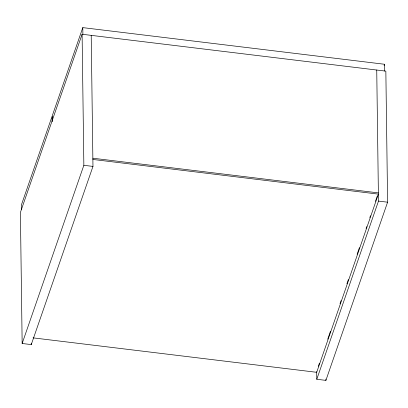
<?xml version="1.0" encoding="UTF-8"?>
<svg xmlns="http://www.w3.org/2000/svg" width="408" height="408" viewBox="0 0 408 408"><rect width="100%" height="100%" fill="white"/><g stroke="black" fill="none" stroke-linecap="round" stroke-linejoin="round"><path stroke-width="0.61" d="M384.611 71.023L384.52 64.265L82.799 27.622L52.27 115.78L52.346 121.314M316.685 371.637L316.786 379.272L325.9 380.378L387.6 202.195L385.846 71.14L82.1 34.252L20.4 212.435L22.154 343.485L31.263 344.592L92.968 166.408L91.213 35.358M22.154 343.485L83.854 165.301L82.1 34.252M384.106 65.469L384.52 64.265M318.342 366.267L319.387 363.258M327.726 339.175L330.434 331.352M340.022 303.659L341.068 300.65M346.902 283.795L348.361 279.582M357.117 254.296L359.407 247.676M366.078 228.414L366.705 226.608M369.832 217.576L370.459 215.771M375.462 201.322L377.334 195.906M316.786 379.272L378.486 201.088L376.737 70.033M92.856 158.217L378.379 192.897M92.871 159.446L378.395 194.126L316.695 372.31L33.068 337.86M83.854 165.301L92.968 166.408M378.486 201.088L387.6 202.195M325.88 379.108L325.9 380.378M82.799 27.622L82.89 34.379M52.122 121.319L52.056 116.402L21.527 204.566L21.593 209.477M31.248 343.322L31.263 344.592"/></g></svg>
